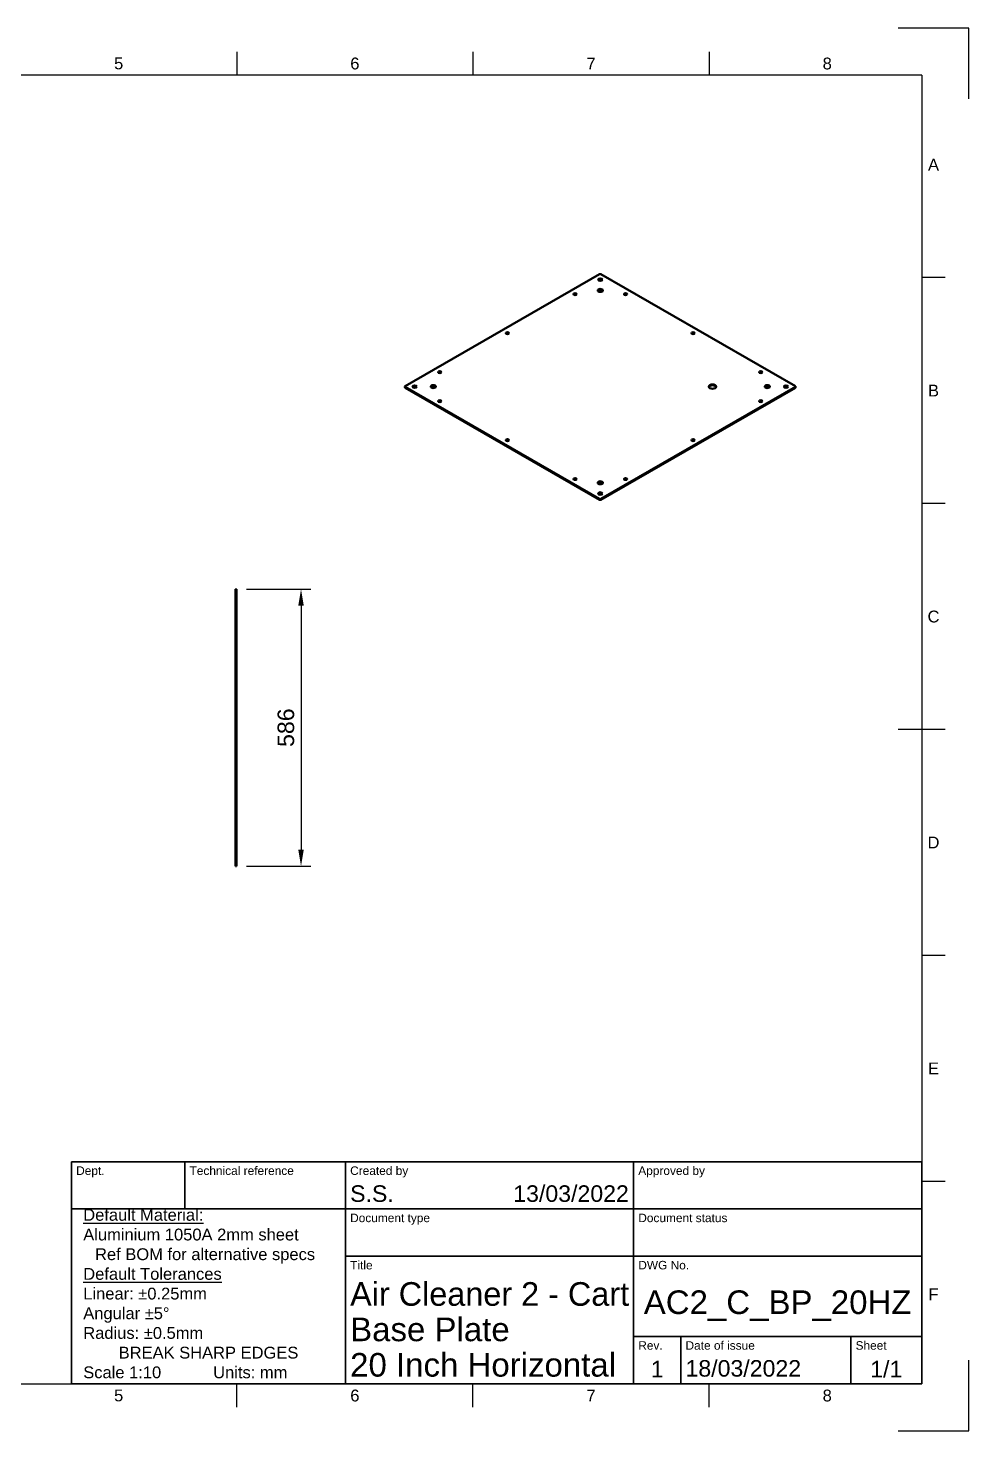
# Model space of a CAD drawing. Header units: millimetres. Extents: x 0 to 420, y 0 to 297.
# Drawn here: x 220.8 to 420, y 0 to 297 of the extents above; entities that cross this region are included whole.
import ezdxf
from ezdxf.enums import TextEntityAlignment as Align

# ---------------------------------------------------------------- set-up
doc = ezdxf.new("R2010")
doc.units = ezdxf.units.MM
doc.header["$LTSCALE"] = 0.75
for name, color, linetype, lineweight in [('Annotations', 7, 'Continuous', 25), ('Border', 7, 'Continuous', 25), ('Dimensions', 7, 'Continuous', 25), ('TitleBlock', 7, 'Continuous', 35), ('Visible', 7, 'Continuous', 50), ('Visible Narrow', 7, 'Continuous', 25)]:
    doc.layers.add(name, color=color, linetype=linetype, lineweight=lineweight)
doc.styles.add('FusionTitle', font='arial.ttf')
doc.styles.get("Standard").update_dxf_attribs({"font": 'arial.ttf'})
doc.dimstyles.new('ISO-25', dxfattribs={"dimtxt": 3.5, "dimasz": 3.5, "dimexe": 2.1, "dimexo": 2.1, "dimgap": 1.4, "dimtad": 1, "dimzin": 12, "dimdsep": 46, "dimtxsty": 'Standard', "dimcen": 0, "dimclrd": 256, "dimclre": 256, "dimclrt": 256, "dimazin": 3, "dimtp": 0.1, "dimtm": 0.1, "dimtfac": 0.714286, "dimtmove": 0, "dimatfit": 3, "dimfxl": 1, "dimtzin": 12, "dimarcsym": 0})

# ---------------------------------------------------------------- blocks, each defined once
blk = doc.blocks.new('ISO_A3_SHEET')
at = {"layer": 'Border'}
for p, q in [((265, 292), (265, 287)), ((315, 292), (315, 287)), ((365, 292), (365, 287)), ((410, 287), (20, 287)), ((410, 287), (410, 10)), ((415, 244.16666), (410, 244.16666)), ((415, 196.33333), (410, 196.33333)), ((415, 148.5), (405, 148.5)), ((415, 100.66667), (410, 100.66667)), ((415, 52.83334), (410, 52.83334)), ((20, 10), (410, 10)), ((265, 5), (265, 10)), ((315, 5), (315, 10)), ((365, 5), (365, 10))]:
    blk.add_line(p, q, dxfattribs=at)
at = {"layer": 'Defpoints'}
for p, q in [((420, 297), (405, 297)), ((420, 282), (420, 297)), ((420, 0), (420, 15)), ((405, 0), (420, 0))]:
    blk.add_line(p, q, dxfattribs=at)
at = {"layer": 'Border', "style": 'FusionTitle'}
for s, p in [('5', (240, 289.5)), ('6', (290, 289.5)), ('7', (340, 289.5)), ('8', (390, 289.5)), ('A', (412.5, 268.08333)), ('B', (412.5, 220.25)), ('C', (412.5, 172.41667)), ('D', (412.5, 124.58334)), ('E', (412.5, 76.75001)), ('F', (412.5, 28.91668)), ('5', (240, 7.5)), ('6', (290, 7.5)), ('7', (340, 7.5)), ('8', (390, 7.5))]:
    blk.add_text(s, height=2.5, dxfattribs=at).set_placement(p, align=Align.MIDDLE)
blk = doc.blocks.new('ISO_TITLEBLOCK')
at = {"layer": 'TitleBlock'}
for p, q in [((0, 47), (-180, 47)), ((-180, 47), (-180, 0)), ((-156, 37), (-156, 47)), ((-122, 0), (-122, 47)), ((-61, 0), (-61, 47)), ((0, 0), (0, 47)), ((-180, 37), (0, 37)), ((-122, 27), (0, 27)), ((-61, 10), (0, 10)), ((-51, 0), (-51, 10)), ((-15, 0), (-15, 10)), ((-180, 0), (0, 0))]:
    blk.add_line(p, q, dxfattribs=at)
at = {"layer": 'TitleBlock', "style": 'FusionTitle'}
for s, p in [('Dept.', (-179, 46)), ('Technical reference', (-155, 46)), ('Created by', (-121, 46)), ('Approved by', (-60, 46)), ('Document type', (-121, 36)), ('Document status', (-60, 36)), ('Title', (-121, 26)), ('DWG No.', (-60, 26)), ('Rev.', (-60, 9)), ('Date of issue', (-50, 9)), ('Sheet', (-14, 9))]:
    blk.add_text(s, height=1.8, dxfattribs=at).set_placement(p, align=Align.TOP_LEFT)
for tag, height, p in [('DEPT', 3.5, (-179, 42)), ('TECHNICAL_REFERENCE', 3.5, (-155, 42)), ('CREATED_BY', 3.5, (-121, 42)), ('APPROVED_BY', 3.5, (-60, 42)), ('DOCUMENT_TYPE', 3.5, (-121, 32)), ('DOCUMENT_STATUS', 3.5, (-60, 32)), ('TITLE_1', 5, (-121, 21.5)), ('TITLE_2', 5, (-121, 14)), ('TITLE_3', 5, (-121, 6.5)), ('DATE_OF_ISSUE', 3.5, (-50, 5))]:
    blk.add_attdef(tag, text='', height=height, dxfattribs=at).set_placement(p, align=Align.TOP_LEFT)
for tag, p in [('CREATED_DATE', (-62, 42)), ('APPROVED_DATE', (-0.99, 42))]:
    blk.add_attdef(tag, text='', height=3.5, dxfattribs=at).set_placement(p, align=Align.TOP_RIGHT)
for tag, height, p in [('DRAWING_NUMBER', 5, (-30.5, 19.75)), ('REV', 3.5, (-56, 4.85)), ('SHEET', 3.5, (-7.5, 4.85))]:
    blk.add_attdef(tag, text='', height=height, dxfattribs=at).set_placement(p, align=Align.TOP_CENTER)
blk = doc.blocks.new('*D41')
at = {"layer": 'Defpoints', "color": 0, "transparency": 16777216}
for p in [(264.939718, 178.187108), (264.939718, 119.587108), (278.600534, 119.587108)]:
    blk.add_point(p, dxfattribs=at)
at = {"layer": 'Dimensions', "lineweight": -2, "transparency": 16777216}
for p, q in [((267.039718, 178.187108), (280.700534, 178.187108)), ((278.600534, 174.687108), (278.600534, 123.087108)), ((267.039718, 119.587108), (280.700534, 119.587108))]:
    blk.add_line(p, q, dxfattribs=at)
at = {"layer": 'Dimensions', "transparency": 16777216}
for points in [[(278.017201, 174.687108), (279.183868, 174.687108), (278.600534, 178.187108)], [(278.017201, 123.087108), (279.183868, 123.087108), (278.600534, 119.587108)]]:
    blk.add_solid(points, dxfattribs=at)
at = {"layer": 'Dimensions', "transparency": 16777216, "insert": (275.413529, 148.887108), "char_height": 3.5, "attachment_point": 5, "rotation": 90}
blk.add_mtext('586', dxfattribs=at)

msp = doc.modelspace()

# ---------------------------------------------------------------- linework, layer by layer
at = {"layer": 'Visible', "extrusion": (0, 0.817547, 0.575862)}
for p, q in [((300.660195, 221.174354, -0.058032), (341.813809, 244.873144, -33.703052)), ((342.096652, 244.873144, -33.703052), (383.250267, 221.174354, -0.058032)), ((300.601616, 221.092915, 0.057586), (300.601616, 220.929405, -0.057586)), ((341.813809, 197.312685, 33.818224), (300.660195, 221.011476, 0.173205)), ((300.660195, 220.847966, 0.058032), (341.813809, 197.149176, 33.703052)), ((342.096652, 197.312685, 33.818224), (383.250267, 221.011476, 0.173205)), ((342.096652, 197.149176, 33.703052), (383.250267, 220.847966, 0.058032)), ((383.308845, 220.929405, -0.057586), (383.308845, 221.092915, 0.057586))]:
    msp.add_line(p, q, dxfattribs=at)
at = {"layer": 'Visible', "extrusion": (1, 2.967e-13, 2.967e-13)}
for p, q in [((264.939718, 178.187108, 29.1), (264.739718, 178.187108, 29.1)), ((264.739718, 177.987108, 29.3), (264.739718, 119.787108, 29.3)), ((264.939718, 119.787108, 29.3), (264.939718, 177.987108, 29.3)), ((264.739718, 119.587108, 29.1), (264.939718, 119.587108, 29.1))]:
    msp.add_line(p, q, dxfattribs=at)
at = {"layer": 'Visible', "extrusion": (4.8e-15, -0.817547, -0.575862)}
for centre, radius in [((341.955611, -166.586861, -180.787038), 0.45), ((341.955231, -162.627861, -180.787038), 0.55), ((322.297922, -146.929172, -180.787038), 0.349995), ((361.612799, -146.929431, -180.787038), 0.349994), ((302.640613, -127.272104, -180.787038), 0.45), ((306.599232, -127.271863, -180.787038), 0.55), ((377.311229, -127.271863, -180.787038), 0.55), ((381.270368, -127.271863, -180.787038), 0.45), ((322.298042, -107.614674, -180.787038), 0.349993), ((361.612678, -107.614415, -180.787038), 0.349992), ((341.955231, -91.915864, -180.787038), 0.55), ((341.955369, -87.957106, -180.787038), 0.45)]:
    msp.add_circle(centre, radius, dxfattribs=at)
at = {"layer": 'Visible', "extrusion": (-1.19e-14, -0.817547, -0.575862)}
for centre in [(336.616834, -161.248084, -180.787038), (307.979009, -132.610259, -180.787038)]:
    msp.add_circle(centre, 0.35, dxfattribs=at)
at = {"layer": 'Visible', "extrusion": (5.75e-14, -0.817547, -0.575862)}
for centre in [(347.293887, -161.248343, -180.787038), (375.931711, -132.610519, -180.787038)]:
    msp.add_circle(centre, 0.35, dxfattribs=at)
at = {"layer": 'Visible', "extrusion": (0, 0.817547, 0.575862)}
msp.add_circle((-365.714029, -127.271852, 180.787038), 0.8, dxfattribs=at)
at = {"layer": 'Visible', "extrusion": (5.51e-14, -0.817547, -0.575862)}
for centre in [(307.97913, -121.933587, -180.787038), (336.616954, -93.295762, -180.787038)]:
    msp.add_circle(centre, 0.35, dxfattribs=at)
at = {"layer": 'Visible', "extrusion": (1.291e-13, -0.817547, -0.575862)}
msp.add_circle((375.931591, -121.933327, -180.787038), 0.35, dxfattribs=at)
at = {"layer": 'Visible', "extrusion": (1.265e-13, -0.817547, -0.575862)}
msp.add_circle((347.293766, -93.295502, -180.787038), 0.35, dxfattribs=at)
at = {"layer": 'Visible', "extrusion": (0, 0.817547, 0.575862)}
for centre, radius, start, end in [((-341.955611, -166.586861, 180.587038), 0.45, 198.390243, 341.609757), ((-336.616834, -161.248084, 180.587038), 0.35, 203.930407, 336.069593), ((-341.955231, -162.627861, 180.587038), 0.55, 194.9589, 345.0411), ((-347.293887, -161.248343, 180.587038), 0.35, 203.930407, 336.069593), ((-322.297922, -146.929172, 180.587038), 0.349995, 203.930796, 336.069204), ((-361.612799, -146.929431, 180.587038), 0.349994, 203.930859, 336.069141), ((-307.979009, -132.610259, 180.587038), 0.35, 203.930407, 336.069593), ((-375.931711, -132.610519, 180.587038), 0.35, 203.930407, 336.069593), ((-300.801616, -127.271863, 180.587038), 0.2, 0, 45), ((-302.640613, -127.272104, 180.587038), 0.45, 198.390243, 341.609757), ((-306.599232, -127.271863, 180.587038), 0.55, 194.9589, 345.0411), ((-365.714029, -127.271852, 180.587038), 0.8, 190.221945, 349.778055), ((-377.311229, -127.271863, 180.587038), 0.55, 194.9589, 345.0411), ((-381.270368, -127.271863, 180.587038), 0.45, 198.390243, 341.609757), ((-383.108845, -127.271863, 180.587038), 0.2, 135, 180), ((-307.97913, -121.933587, 180.587038), 0.35, 203.930407, 336.069593), ((-375.931591, -121.933327, 180.587038), 0.35, 203.930407, 336.069593), ((-322.298042, -107.614674, 180.587038), 0.349993, 203.930937, 336.069063), ((-361.612678, -107.614415, 180.587038), 0.349992, 203.93101, 336.06899), ((-336.616954, -93.295762, 180.587038), 0.35, 203.930407, 336.069593), ((-341.955231, -91.915864, 180.587038), 0.55, 194.9589, 345.0411), ((-347.293766, -93.295502, 180.587038), 0.35, 203.930407, 336.069593), ((-341.955369, -87.957106, 180.587038), 0.45, 198.390243, 341.609757), ((-341.955231, -86.118248, 180.587038), 0.2, 45, 135)]:
    msp.add_arc(centre, radius, start, end, dxfattribs=at)
at = {"layer": 'Visible', "extrusion": (3.3e-15, -0.817547, -0.575862)}
for centre, start, end in [((341.955231, -168.425477, -180.787038), 225, 315), ((300.801616, -127.271863, -180.787038), 135, 225), ((383.108845, -127.271863, -180.787038), 315, 45), ((341.955231, -86.118248, -180.787038), 45, 135)]:
    msp.add_arc(centre, 0.2, start, end, dxfattribs=at)
at = {"layer": 'Visible', "extrusion": (1, 2.967e-13, 2.967e-13)}
for centre, start, end in [((177.987108, 29.1, 264.739718), 0, 90), ((119.787108, 29.1, 264.739718), 90, 180)]:
    msp.add_arc(centre, 0.2, start, end, dxfattribs=at)
at = {"layer": 'Visible', "extrusion": (-1, -3.035e-13, -2.946e-13)}
msp.add_arc((-177.987108, 29.1, -264.939718), 0.2, 90, 180, dxfattribs=at)
at = {"layer": 'Visible', "extrusion": (-1, -3.014e-13, -2.967e-13)}
msp.add_arc((-119.787108, 29.1, -264.939718), 0.2, 0, 90, dxfattribs=at)
at = {"layer": 'Visible Narrow', "extrusion": (0, 0.817547, 0.575862)}
for p, q in [((300.660195, 220.847966, 0.058032), (300.660195, 221.011476, 0.173205)), ((383.250267, 221.011476, 0.173205), (383.250267, 220.847966, 0.058032)), ((341.813809, 197.312685, 33.818224), (341.813809, 197.149176, 33.703052)), ((342.096652, 197.149176, 33.703052), (342.096652, 197.312685, 33.818224))]:
    msp.add_line(p, q, dxfattribs=at)

# ---------------------------------------------------------------- block references
at = {"layer": 'Border'}
msp.add_blockref('ISO_A3_SHEET', (0, 0), dxfattribs=at)
at = {"layer": 'TitleBlock'}
ref = msp.add_blockref('ISO_TITLEBLOCK', (410, 10), dxfattribs=at)
ref.add_attrib('DATE_OF_ISSUE', '18/03/2022', dxfattribs={"height": 3.5, "style": 'FusionTitle'}).set_placement((360, 15), align=Align.TOP_LEFT)
ref.add_attrib('REV', '1', dxfattribs={"height": 3.5, "style": 'FusionTitle'}).set_placement((354, 14.85), align=Align.TOP_CENTER)
ref.add_attrib('TITLE_3', '20 Inch Horizontal', dxfattribs={"height": 5, "style": 'FusionTitle'}).set_placement((289, 16.5), align=Align.TOP_LEFT)
ref.add_attrib('CREATED_DATE', '13/03/2022', dxfattribs={"height": 3.5, "style": 'FusionTitle'}).set_placement((348, 52), align=Align.TOP_RIGHT)
ref.add_attrib('SHEET', '1/1', dxfattribs={"height": 3.5, "style": 'FusionTitle'}).set_placement((402.5, 14.85), align=Align.TOP_CENTER)
ref.add_attrib('TITLE_2', 'Base Plate', dxfattribs={"height": 5, "style": 'FusionTitle'}).set_placement((289, 24), align=Align.TOP_LEFT)
ref.add_attrib('DRAWING_NUMBER', 'AC2_C_BP_20HZ', dxfattribs={"height": 5, "style": 'FusionTitle'}).set_placement((379.5, 29.751432), align=Align.TOP_CENTER)
ref.add_attrib('TITLE_1', 'Air Cleaner 2 - Cart', dxfattribs={"height": 5, "style": 'FusionTitle', "width": 0.98161}).set_placement((289, 31.5), align=Align.TOP_LEFT)
ref.add_attrib('CREATED_BY', 'S.S.', dxfattribs={"height": 3.5, "style": 'FusionTitle'}).set_placement((289, 52), align=Align.TOP_LEFT)

# ---------------------------------------------------------------- texts
at = {"layer": 'Annotations', "insert": (230, 47), "char_height": 2.5, "attachment_point": 1}
msp.add_mtext_dynamic_manual_height_columns('\\pi-2.5,l5;{\\LDefault Material: ^J}Aluminium 1050A 2mm sheet\\P\\pi2.5,l2.5;Ref BOM for alternative specs\\P\\pi-2.5,l5;{\\LDefault Tolerances^J}Linear: ±0.25mm ^JAngular ±5° ^JRadius: ±0.5mm\\P\\pi0,l0;^IBREAK SHARP EDGES\\P\\pl2.5;Scale 1:10^I^IUnits: mm', width=58, gutter_width=17.5, heights=[0], dxfattribs=at)

# ---------------------------------------------------------------- dimensions: what is measured, and where the dimension line sits
at = {"layer": 'Dimensions'}
dim = msp.add_aligned_dim(p1=(264.939718, 178.187108), p2=(264.939718, 119.587108), distance=13.660816, dimstyle='ISO-25', override={"dimlfac": 10, "dimclrd": 256, "dimclre": 256}, dxfattribs=at)
dim.commit()
dim.dimension.update_dxf_attribs({"geometry": '*D41', "text_midpoint": (275.413529, 148.887108)})

doc.saveas('drawing.dxf')
